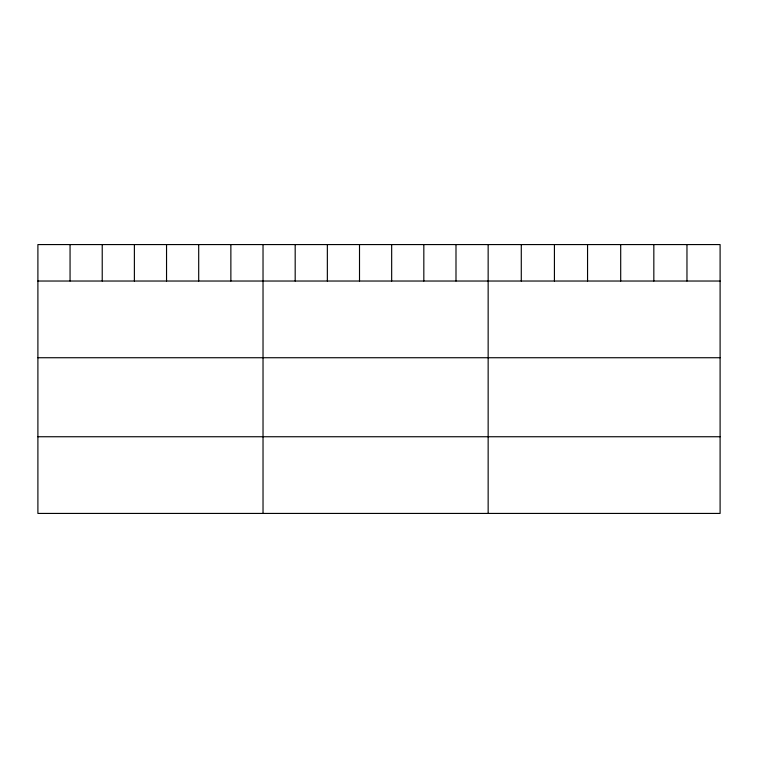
<?xml version="1.0" encoding="UTF-8"?>
<svg xmlns="http://www.w3.org/2000/svg" width="758" height="758" viewBox="0 0 758 758"><rect width="100%" height="100%" fill="white"/><g stroke="black" fill="none" stroke-linecap="round" stroke-linejoin="round"><path stroke-width="1.14" d="M720.1 281.029L720.1 513.431L37.9 513.431L37.9 244.569L720.1 244.569L720.1 281.029L37.9 281.029M37.9 357.729L720.1 357.729M37.9 436.741L720.1 436.741M686.966 244.569L686.966 281.029M653.832 244.569L653.832 281.029M620.698 244.569L620.698 281.029M587.554 244.569L587.554 281.029M554.42 244.569L554.42 281.029M521.286 244.569L521.286 281.029M488.152 244.569L488.152 513.431M455.994 244.569L455.994 281.029M423.826 244.569L423.826 281.029M391.668 244.569L391.668 281.029M359.51 244.569L359.51 281.029M327.352 244.569L327.352 281.029M295.184 244.569L295.184 281.029M263.026 244.569L263.026 513.431M230.868 244.569L230.868 281.029M198.7 244.569L198.7 281.029M166.542 244.569L166.542 281.029M134.384 244.569L134.384 281.029M102.226 244.569L102.226 281.029M70.058 244.569L70.058 281.029"/></g></svg>
